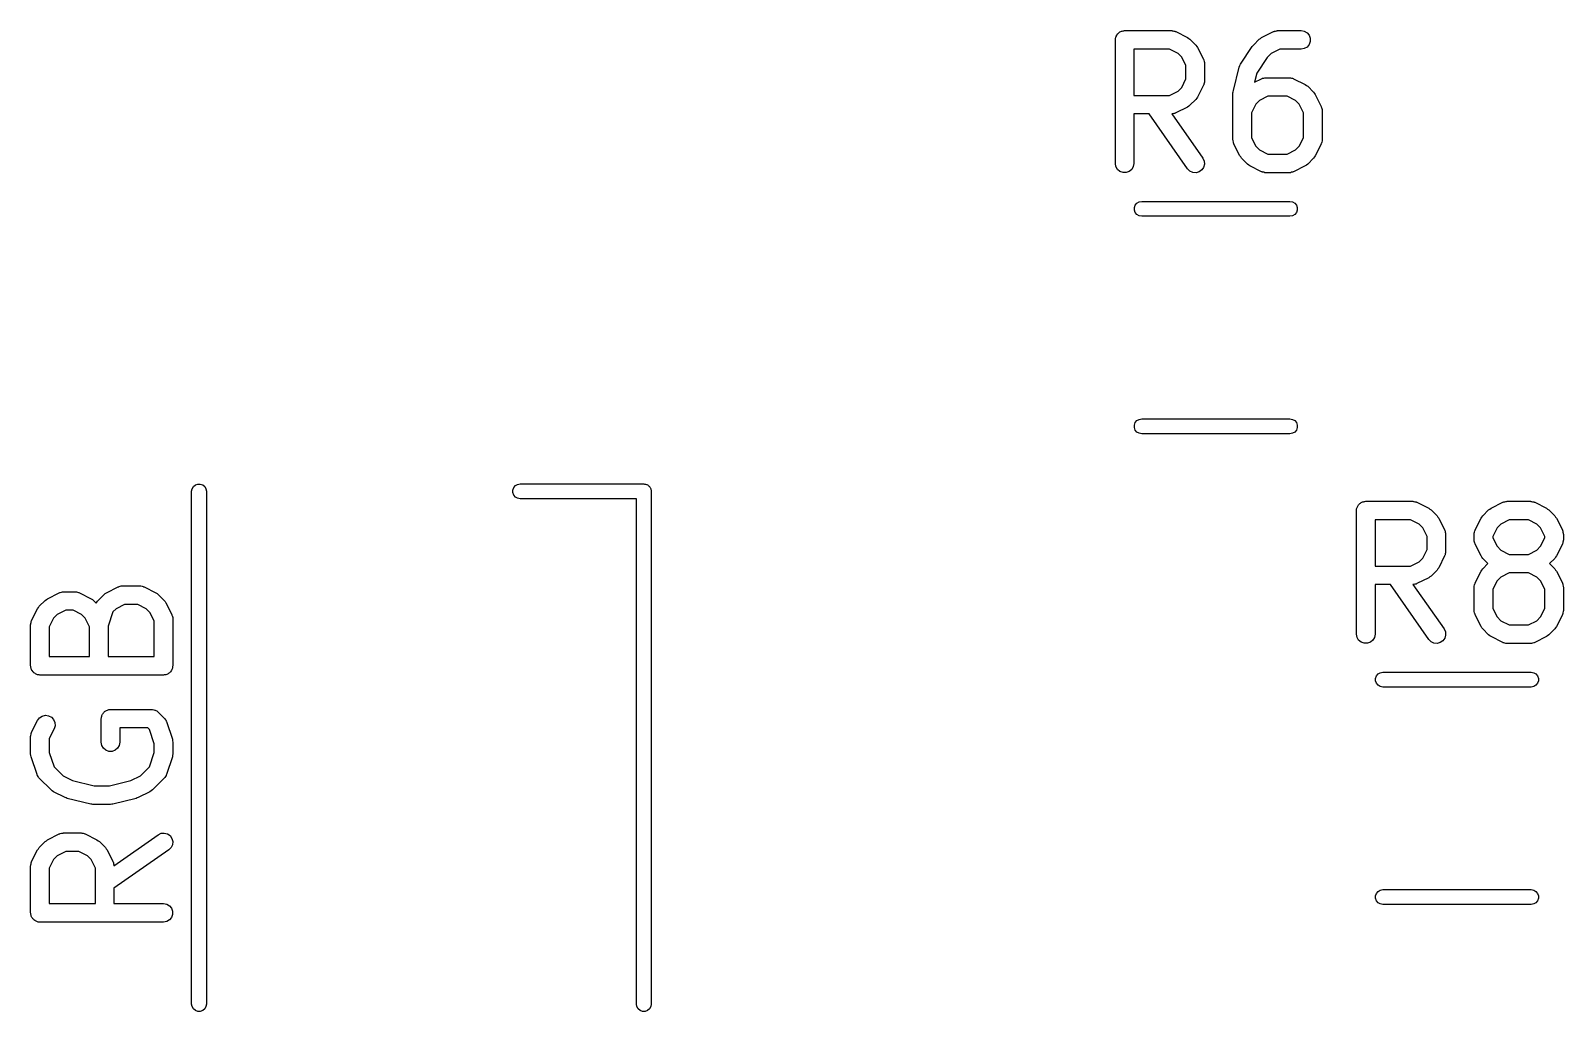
# Model space of a CAD drawing. Extents: x 10 to 287, y -200 to -10.
# Drawn here: x 121.55 to 133.96, y -106.96 to -99.02 of the extents above; entities that cross this region are included whole.
import ezdxf

# ---------------------------------------------------------------- set-up
doc = ezdxf.new("R2010")
doc.units = 0
doc.header["$MEASUREMENT"] = 0
doc.layers.add('BLACK', color=7, linetype='CONTINUOUS')

msp = doc.modelspace()

# ---------------------------------------------------------------- linework, layer by layer
at = {"layer": 'Black'}
for p, q in [((130.331, -99.0984), (130.332, -99.0919)), ((130.331, -100.098), (130.331, -99.0984)), ((130.332, -99.0854), (130.334, -99.0792)), ((130.332, -99.0919), (130.332, -99.0854)), ((130.334, -99.0792), (130.335, -99.0727)), ((130.335, -99.0727), (130.339, -99.067)), ((130.339, -99.067), (130.341, -99.0609)), ((130.341, -99.0609), (130.345, -99.0559)), ((130.345, -99.0559), (130.348, -99.0502)), ((130.348, -99.0502), (130.353, -99.046)), ((130.353, -99.046), (130.358, -99.0409)), ((130.358, -99.0409), (130.363, -99.0376)), ((130.363, -99.0376), (130.368, -99.0334)), ((130.368, -99.0334), (130.375, -99.0312)), ((130.375, -99.0312), (130.38, -99.0279)), ((130.38, -99.0279), (130.387, -99.0268)), ((130.387, -99.0268), (130.393, -99.0245)), ((130.393, -99.0245), (130.399, -99.0245)), ((130.399, -99.0245), (130.406, -99.0234)), ((130.406, -99.0234), (130.787, -99.0234)), ((130.787, -99.0234), (130.791, -99.0241)), ((130.791, -99.0241), (130.795, -99.0239)), ((130.795, -99.0239), (130.804, -99.0264)), ((130.804, -99.0264), (130.813, -99.0279)), ((130.813, -99.0279), (130.816, -99.0301)), ((130.816, -99.0301), (130.82, -99.0313)), ((130.82, -99.0313), (130.916, -99.0789)), ((130.916, -99.0789), (130.925, -99.0861)), ((130.925, -99.0861), (130.935, -99.093)), ((130.935, -99.093), (130.983, -99.1406)), ((131.448, -99.1406), (131.496, -99.093)), ((131.496, -99.093), (131.506, -99.0861)), ((131.506, -99.0861), (131.515, -99.0789)), ((131.515, -99.0789), (131.61, -99.0313)), ((131.61, -99.0313), (131.615, -99.0301)), ((131.615, -99.0301), (131.618, -99.0279)), ((131.618, -99.0279), (131.627, -99.0264)), ((131.627, -99.0264), (131.635, -99.0239)), ((131.635, -99.0239), (131.64, -99.0241)), ((131.64, -99.0241), (131.644, -99.0234)), ((131.644, -99.0234), (131.834, -99.0234)), ((131.834, -99.0234), (131.86, -99.0279)), ((131.86, -99.0279), (131.883, -99.0409)), ((131.883, -99.0409), (131.899, -99.0609)), ((131.899, -99.0609), (131.908, -99.0854)), ((131.908, -99.1114), (131.899, -99.1359)), ((131.908, -99.0854), (131.908, -99.1114)), ((130.481, -99.1734), (130.481, -99.5472)), ((130.769, -99.1734), (130.481, -99.1734)), ((130.838, -99.2076), (130.769, -99.1734)), ((130.868, -99.238), (130.838, -99.2076)), ((130.902, -99.3066), (130.868, -99.238)), ((130.983, -99.1406), (130.99, -99.1504)), ((130.99, -99.1504), (130.997, -99.1601)), ((130.997, -99.1601), (131.044, -99.2553)), ((131.344, -99.2949), (131.439, -99.152)), ((131.439, -99.152), (131.444, -99.1467)), ((131.444, -99.1467), (131.448, -99.1406)), ((131.559, -99.2414), (131.476, -99.3673)), ((131.593, -99.2076), (131.559, -99.2414)), ((131.662, -99.1734), (131.593, -99.2076)), ((131.834, -99.1734), (131.662, -99.1734)), ((131.86, -99.1689), (131.834, -99.1734)), ((131.883, -99.1558), (131.86, -99.1689)), ((131.899, -99.1359), (131.883, -99.1558)), ((130.902, -99.414), (130.902, -99.3066)), ((131.044, -99.2553), (131.046, -99.2595)), ((131.046, -99.2595), (131.048, -99.2632)), ((131.048, -99.2632), (131.049, -99.2719)), ((131.049, -99.2719), (131.052, -99.2803)), ((131.052, -99.2803), (131.052, -99.2846)), ((131.052, -99.2846), (131.052, -99.2889)), ((131.052, -99.2889), (131.052, -99.4317)), ((131.286, -99.5088), (131.333, -99.3183)), ((131.333, -99.3183), (131.338, -99.3067)), ((131.338, -99.3067), (131.344, -99.2949)), ((131.476, -99.3673), (131.457, -99.4414)), ((130.838, -99.5129), (130.868, -99.4825)), ((130.868, -99.4825), (130.902, -99.414)), ((131.044, -99.4653), (130.997, -99.5605)), ((131.046, -99.4611), (131.044, -99.4653)), ((131.048, -99.4574), (131.046, -99.4611)), ((131.049, -99.4487), (131.048, -99.4574)), ((131.052, -99.4403), (131.049, -99.4487)), ((131.052, -99.4317), (131.052, -99.436)), ((131.052, -99.436), (131.052, -99.4403)), ((131.457, -99.4414), (131.515, -99.4123)), ((131.515, -99.4123), (131.519, -99.411)), ((131.519, -99.411), (131.523, -99.4089)), ((131.523, -99.4089), (131.532, -99.4073)), ((131.532, -99.4073), (131.54, -99.4048)), ((131.54, -99.4048), (131.545, -99.4051)), ((131.545, -99.4051), (131.549, -99.4043)), ((131.549, -99.4043), (131.739, -99.4043)), ((131.739, -99.4043), (131.743, -99.4051)), ((131.743, -99.4051), (131.748, -99.4048)), ((131.748, -99.4048), (131.756, -99.4073)), ((131.756, -99.4073), (131.765, -99.4089)), ((131.765, -99.4089), (131.769, -99.411)), ((131.769, -99.411), (131.773, -99.4123)), ((131.773, -99.4123), (131.868, -99.4599)), ((131.868, -99.4599), (131.878, -99.467)), ((131.878, -99.467), (131.888, -99.4739)), ((131.888, -99.4739), (131.935, -99.5215)), ((130.481, -99.5472), (130.769, -99.5472)), ((130.769, -99.5472), (130.838, -99.5129)), ((130.983, -99.58), (130.935, -99.6276)), ((130.99, -99.5702), (130.983, -99.58)), ((130.997, -99.5605), (130.99, -99.5702)), ((131.283, -99.527), (131.285, -99.5179)), ((131.283, -99.9079), (131.283, -99.527)), ((131.285, -99.5179), (131.286, -99.5088)), ((131.468, -99.619), (131.433, -99.6875)), ((131.498, -99.5886), (131.468, -99.619)), ((131.566, -99.5543), (131.498, -99.5886)), ((131.722, -99.5543), (131.566, -99.5543)), ((131.79, -99.5886), (131.722, -99.5543)), ((131.82, -99.619), (131.79, -99.5886)), ((131.855, -99.6875), (131.82, -99.619)), ((131.935, -99.5215), (131.942, -99.5314)), ((131.942, -99.5314), (131.949, -99.541)), ((131.949, -99.541), (131.997, -99.6363)), ((130.605, -99.6972), (130.481, -99.6972)), ((130.481, -99.6972), (130.481, -100.098)), ((130.916, -100.141), (130.605, -99.6972)), ((130.791, -99.6964), (130.788, -99.697)), ((130.788, -99.697), (131.039, -100.055)), ((130.795, -99.6967), (130.791, -99.6964)), ((130.804, -99.6942), (130.795, -99.6967)), ((130.813, -99.6927), (130.804, -99.6942)), ((130.816, -99.6905), (130.813, -99.6927)), ((130.82, -99.6893), (130.816, -99.6905)), ((130.916, -99.6417), (130.82, -99.6893)), ((130.925, -99.6345), (130.916, -99.6417)), ((130.935, -99.6276), (130.925, -99.6345)), ((131.433, -99.6875), (131.433, -99.8902)), ((131.855, -99.8902), (131.855, -99.6875)), ((131.997, -99.6363), (131.998, -99.6404)), ((131.998, -99.6404), (132, -99.6442)), ((132, -99.6442), (132.002, -99.6528)), ((132.002, -99.6528), (132.004, -99.6612)), ((132.004, -99.6612), (132.004, -99.6656)), ((132.004, -99.6656), (132.005, -99.6698)), ((132.005, -99.6698), (132.005, -99.9079)), ((131.284, -99.9122), (131.283, -99.9079)), ((131.284, -99.9165), (131.284, -99.9122)), ((131.286, -99.9249), (131.284, -99.9165)), ((131.288, -99.9336), (131.286, -99.9249)), ((131.29, -99.9373), (131.288, -99.9336)), ((131.291, -99.9414), (131.29, -99.9373)), ((131.339, -100.037), (131.291, -99.9414)), ((131.433, -99.8902), (131.468, -99.9587)), ((131.468, -99.9587), (131.498, -99.9891)), ((131.498, -99.9891), (131.566, -100.023)), ((131.722, -100.023), (131.79, -99.9891)), ((131.79, -99.9891), (131.82, -99.9587)), ((131.82, -99.9587), (131.855, -99.8902)), ((131.997, -99.9414), (131.949, -100.037)), ((131.998, -99.9373), (131.997, -99.9414)), ((132, -99.9336), (131.998, -99.9373)), ((132.002, -99.9249), (132, -99.9336)), ((132.004, -99.9165), (132.002, -99.9249)), ((132.005, -99.9079), (132.004, -99.9122)), ((132.004, -99.9122), (132.004, -99.9165)), ((130.335, -100.124), (130.331, -100.098)), ((130.481, -100.098), (130.476, -100.124)), ((131.039, -100.055), (131.05, -100.079)), ((131.052, -100.105), (131.045, -100.13)), ((131.05, -100.079), (131.052, -100.105)), ((131.346, -100.046), (131.339, -100.037)), ((131.353, -100.056), (131.346, -100.046)), ((131.4, -100.104), (131.353, -100.056)), ((131.41, -100.111), (131.4, -100.104)), ((131.42, -100.118), (131.41, -100.111)), ((131.566, -100.023), (131.722, -100.023)), ((131.878, -100.111), (131.868, -100.118)), ((131.888, -100.104), (131.878, -100.111)), ((131.935, -100.056), (131.888, -100.104)), ((131.942, -100.046), (131.935, -100.056)), ((131.949, -100.037), (131.942, -100.046)), ((130.348, -100.147), (130.335, -100.124)), ((130.368, -100.163), (130.348, -100.147)), ((130.393, -100.172), (130.368, -100.163)), ((130.419, -100.172), (130.393, -100.172)), ((130.443, -100.163), (130.419, -100.172)), ((130.463, -100.147), (130.443, -100.163)), ((130.476, -100.124), (130.463, -100.147)), ((130.934, -100.16), (130.916, -100.141)), ((130.958, -100.171), (130.934, -100.16)), ((130.984, -100.173), (130.958, -100.171)), ((131.009, -100.166), (130.984, -100.173)), ((131.03, -100.151), (131.009, -100.166)), ((131.045, -100.13), (131.03, -100.151)), ((131.515, -100.165), (131.42, -100.118)), ((131.519, -100.167), (131.515, -100.165)), ((131.523, -100.169), (131.519, -100.167)), ((131.532, -100.17), (131.523, -100.169)), ((131.54, -100.173), (131.532, -100.17)), ((131.545, -100.173), (131.54, -100.173)), ((131.549, -100.173), (131.545, -100.173)), ((131.739, -100.173), (131.549, -100.173)), ((131.743, -100.173), (131.739, -100.173)), ((131.748, -100.173), (131.743, -100.173)), ((131.756, -100.17), (131.748, -100.173)), ((131.765, -100.169), (131.756, -100.17)), ((131.769, -100.167), (131.765, -100.169)), ((131.773, -100.165), (131.769, -100.167)), ((131.868, -100.118), (131.773, -100.165)), ((130.485, -100.456), (130.492, -100.436)), ((130.485, -100.476), (130.485, -100.456)), ((130.492, -100.496), (130.485, -100.476)), ((130.492, -100.436), (130.505, -100.42)), ((130.505, -100.42), (130.523, -100.41)), ((130.523, -100.41), (130.544, -100.406)), ((130.544, -100.406), (131.744, -100.406)), ((131.744, -100.406), (131.765, -100.41)), ((131.765, -100.41), (131.783, -100.42)), ((131.783, -100.42), (131.796, -100.436)), ((131.796, -100.436), (131.803, -100.456)), ((131.803, -100.476), (131.796, -100.496)), ((131.803, -100.456), (131.803, -100.476)), ((130.505, -100.512), (130.492, -100.496)), ((130.523, -100.522), (130.505, -100.512)), ((130.544, -100.526), (130.523, -100.522)), ((131.744, -100.526), (130.544, -100.526)), ((131.765, -100.522), (131.744, -100.526)), ((131.783, -100.512), (131.765, -100.522)), ((131.796, -100.496), (131.783, -100.512)), ((130.485, -102.216), (130.492, -102.196)), ((130.485, -102.236), (130.485, -102.216)), ((130.492, -102.196), (130.505, -102.18)), ((130.505, -102.18), (130.523, -102.17)), ((130.523, -102.17), (130.544, -102.166)), ((130.544, -102.166), (131.744, -102.166)), ((131.744, -102.166), (131.765, -102.17)), ((131.765, -102.17), (131.783, -102.18)), ((131.783, -102.18), (131.796, -102.196)), ((131.796, -102.196), (131.803, -102.216)), ((131.803, -102.216), (131.803, -102.236)), ((130.492, -102.256), (130.485, -102.236)), ((130.505, -102.272), (130.492, -102.256)), ((130.523, -102.282), (130.505, -102.272)), ((130.544, -102.286), (130.523, -102.282)), ((131.744, -102.286), (130.544, -102.286)), ((131.765, -102.282), (131.744, -102.286)), ((131.783, -102.272), (131.765, -102.282)), ((131.796, -102.256), (131.783, -102.272)), ((131.803, -102.236), (131.796, -102.256)), ((122.858, -102.731), (122.868, -102.713)), ((122.868, -102.713), (122.884, -102.7)), ((122.884, -102.7), (122.904, -102.693)), ((122.904, -102.693), (122.924, -102.693)), ((122.924, -102.693), (122.944, -102.7)), ((122.944, -102.7), (122.96, -102.713)), ((122.96, -102.713), (122.97, -102.731)), ((125.462, -102.722), (125.475, -102.706)), ((125.475, -102.706), (125.493, -102.696)), ((125.493, -102.696), (125.514, -102.692)), ((125.514, -102.692), (126.514, -102.692)), ((126.514, -102.692), (126.519, -102.693)), ((126.519, -102.693), (126.524, -102.693)), ((126.524, -102.693), (126.529, -102.695)), ((126.529, -102.695), (126.535, -102.696)), ((126.535, -102.696), (126.539, -102.698)), ((126.539, -102.698), (126.544, -102.7)), ((126.544, -102.7), (126.548, -102.703)), ((126.548, -102.703), (126.553, -102.706)), ((126.553, -102.706), (126.556, -102.71)), ((126.556, -102.71), (126.56, -102.713)), ((126.56, -102.713), (126.563, -102.718)), ((126.563, -102.718), (126.566, -102.722)), ((122.854, -102.752), (122.858, -102.731)), ((122.854, -106.902), (122.854, -102.752)), ((122.97, -102.731), (122.974, -102.752)), ((122.974, -102.752), (122.974, -106.902)), ((125.455, -102.742), (125.462, -102.722)), ((125.455, -102.762), (125.455, -102.742)), ((125.462, -102.782), (125.455, -102.762)), ((125.475, -102.798), (125.462, -102.782)), ((125.493, -102.808), (125.475, -102.798)), ((125.514, -102.812), (125.493, -102.808)), ((126.454, -102.812), (125.514, -102.812)), ((126.454, -106.902), (126.454, -102.812)), ((126.566, -102.722), (126.568, -102.727)), ((126.568, -102.727), (126.57, -102.731)), ((126.57, -102.731), (126.571, -102.737)), ((126.571, -102.737), (126.573, -102.742)), ((126.573, -102.742), (126.573, -102.747)), ((126.573, -102.747), (126.574, -102.752)), ((126.574, -102.752), (126.574, -106.902)), ((132.315, -102.848), (132.32, -102.843)), ((132.32, -102.843), (132.327, -102.841)), ((132.327, -102.841), (132.332, -102.838)), ((132.332, -102.838), (132.339, -102.837)), ((132.339, -102.837), (132.345, -102.835)), ((132.345, -102.835), (132.351, -102.835)), ((132.351, -102.835), (132.358, -102.833)), ((132.358, -102.833), (132.739, -102.833)), ((132.739, -102.833), (132.743, -102.834)), ((132.743, -102.834), (132.747, -102.834)), ((132.747, -102.834), (132.756, -102.836)), ((132.756, -102.836), (132.765, -102.838)), ((132.765, -102.838), (132.768, -102.84)), ((132.768, -102.84), (132.772, -102.841)), ((132.772, -102.841), (132.868, -102.889)), ((133.372, -102.889), (133.467, -102.841)), ((133.467, -102.841), (133.471, -102.84)), ((133.471, -102.84), (133.475, -102.838)), ((133.475, -102.838), (133.484, -102.836)), ((133.484, -102.836), (133.492, -102.834)), ((133.492, -102.834), (133.497, -102.834)), ((133.497, -102.834), (133.501, -102.833)), ((133.501, -102.833), (133.691, -102.833)), ((133.691, -102.833), (133.695, -102.834)), ((133.695, -102.834), (133.7, -102.834)), ((133.7, -102.834), (133.708, -102.836)), ((133.708, -102.836), (133.717, -102.838)), ((133.717, -102.838), (133.721, -102.84)), ((133.721, -102.84), (133.725, -102.841)), ((133.725, -102.841), (133.82, -102.889)), ((132.283, -102.908), (132.284, -102.902)), ((132.283, -103.908), (132.283, -102.908)), ((132.284, -102.895), (132.286, -102.889)), ((132.284, -102.902), (132.284, -102.895)), ((132.286, -102.889), (132.287, -102.883)), ((132.287, -102.883), (132.291, -102.877)), ((132.291, -102.877), (132.293, -102.871)), ((132.293, -102.871), (132.297, -102.866)), ((132.297, -102.866), (132.3, -102.86)), ((132.3, -102.86), (132.305, -102.856)), ((132.305, -102.856), (132.31, -102.851)), ((132.31, -102.851), (132.315, -102.848)), ((132.868, -102.889), (132.877, -102.896)), ((132.877, -102.896), (132.887, -102.903)), ((132.887, -102.903), (132.935, -102.951)), ((132.935, -102.951), (132.942, -102.96)), ((132.942, -102.96), (132.949, -102.97)), ((133.291, -102.97), (133.298, -102.96)), ((133.298, -102.96), (133.305, -102.951)), ((133.305, -102.951), (133.352, -102.903)), ((133.352, -102.903), (133.362, -102.896)), ((133.362, -102.896), (133.372, -102.889)), ((133.82, -102.889), (133.83, -102.896)), ((133.83, -102.896), (133.84, -102.903)), ((133.84, -102.903), (133.887, -102.951)), ((133.887, -102.951), (133.894, -102.96)), ((133.894, -102.96), (133.901, -102.97)), ((132.433, -102.983), (132.433, -103.357)), ((132.721, -102.983), (132.433, -102.983)), ((132.79, -103.018), (132.721, -102.983)), ((132.82, -103.048), (132.79, -103.018)), ((132.854, -103.117), (132.82, -103.048)), ((132.949, -102.97), (132.996, -103.065)), ((132.996, -103.065), (132.998, -103.069)), ((132.998, -103.069), (133, -103.073)), ((133, -103.073), (133.001, -103.082)), ((133.001, -103.082), (133.004, -103.09)), ((133.004, -103.09), (133.004, -103.095)), ((133.236, -103.09), (133.238, -103.082)), ((133.236, -103.095), (133.236, -103.09)), ((133.238, -103.082), (133.24, -103.073)), ((133.24, -103.073), (133.242, -103.069)), ((133.242, -103.069), (133.243, -103.065)), ((133.243, -103.065), (133.291, -102.97)), ((133.42, -103.048), (133.385, -103.117)), ((133.45, -103.018), (133.42, -103.048)), ((133.518, -102.983), (133.45, -103.018)), ((133.674, -102.983), (133.518, -102.983)), ((133.742, -103.018), (133.674, -102.983)), ((133.772, -103.048), (133.742, -103.018)), ((133.807, -103.117), (133.772, -103.048)), ((133.901, -102.97), (133.949, -103.065)), ((133.949, -103.065), (133.95, -103.069)), ((133.95, -103.069), (133.952, -103.073)), ((133.952, -103.073), (133.954, -103.082)), ((133.954, -103.082), (133.956, -103.09)), ((133.956, -103.09), (133.956, -103.095)), ((132.854, -103.224), (132.854, -103.117)), ((133.004, -103.095), (133.004, -103.099)), ((133.004, -103.099), (133.004, -103.242)), ((133.235, -103.099), (133.236, -103.095)), ((133.235, -103.146), (133.235, -103.099)), ((133.236, -103.151), (133.235, -103.146)), ((133.236, -103.155), (133.236, -103.151)), ((133.238, -103.163), (133.236, -103.155)), ((133.24, -103.172), (133.238, -103.163)), ((133.242, -103.176), (133.24, -103.172)), ((133.243, -103.18), (133.242, -103.176)), ((133.291, -103.275), (133.243, -103.18)), ((133.385, -103.117), (133.385, -103.129)), ((133.385, -103.129), (133.42, -103.197)), ((133.42, -103.197), (133.45, -103.228)), ((133.742, -103.228), (133.772, -103.197)), ((133.772, -103.197), (133.807, -103.129)), ((133.807, -103.129), (133.807, -103.117)), ((133.949, -103.18), (133.901, -103.275)), ((133.95, -103.176), (133.949, -103.18)), ((133.952, -103.172), (133.95, -103.176)), ((133.954, -103.163), (133.952, -103.172)), ((133.956, -103.155), (133.954, -103.163)), ((133.956, -103.095), (133.957, -103.099)), ((133.957, -103.146), (133.956, -103.151)), ((133.956, -103.151), (133.956, -103.155)), ((133.957, -103.099), (133.957, -103.146)), ((132.721, -103.357), (132.79, -103.323)), ((132.79, -103.323), (132.82, -103.293)), ((132.82, -103.293), (132.854, -103.224)), ((132.996, -103.275), (132.949, -103.37)), ((132.998, -103.271), (132.996, -103.275)), ((133, -103.267), (132.998, -103.271)), ((133.001, -103.259), (133, -103.267)), ((133.004, -103.25), (133.001, -103.259)), ((133.004, -103.242), (133.004, -103.246)), ((133.004, -103.246), (133.004, -103.25)), ((133.298, -103.285), (133.291, -103.275)), ((133.305, -103.295), (133.298, -103.285)), ((133.347, -103.337), (133.305, -103.295)), ((133.305, -103.379), (133.347, -103.337)), ((133.45, -103.228), (133.518, -103.262)), ((133.518, -103.262), (133.674, -103.262)), ((133.674, -103.262), (133.742, -103.228)), ((133.887, -103.295), (133.845, -103.337)), ((133.845, -103.337), (133.887, -103.379)), ((133.894, -103.285), (133.887, -103.295)), ((133.901, -103.275), (133.894, -103.285)), ((132.433, -103.357), (132.721, -103.357)), ((132.868, -103.452), (132.772, -103.499)), ((132.877, -103.444), (132.868, -103.452)), ((132.887, -103.438), (132.877, -103.444)), ((132.935, -103.39), (132.887, -103.438)), ((132.942, -103.38), (132.935, -103.39)), ((132.949, -103.37), (132.942, -103.38)), ((133.243, -103.494), (133.291, -103.399)), ((133.291, -103.399), (133.298, -103.389)), ((133.298, -103.389), (133.305, -103.379)), ((133.45, -103.446), (133.42, -103.477)), ((133.518, -103.412), (133.45, -103.446)), ((133.674, -103.412), (133.518, -103.412)), ((133.742, -103.446), (133.674, -103.412)), ((133.772, -103.477), (133.742, -103.446)), ((133.887, -103.379), (133.894, -103.389)), ((133.894, -103.389), (133.901, -103.399)), ((133.901, -103.399), (133.949, -103.494)), ((121.688, -103.621), (121.783, -103.573)), ((121.783, -103.573), (121.787, -103.572)), ((121.787, -103.572), (121.791, -103.57)), ((121.791, -103.57), (121.8, -103.568)), ((121.8, -103.568), (121.808, -103.566)), ((121.808, -103.566), (121.813, -103.566)), ((121.813, -103.566), (121.817, -103.565)), ((121.817, -103.565), (121.912, -103.565)), ((121.912, -103.565), (121.916, -103.566)), ((121.916, -103.566), (121.921, -103.566)), ((121.921, -103.566), (121.929, -103.568)), ((121.929, -103.568), (121.938, -103.57)), ((121.938, -103.57), (121.941, -103.572)), ((121.941, -103.572), (121.946, -103.573)), ((121.946, -103.573), (122.041, -103.621)), ((122.097, -103.635), (122.145, -103.587)), ((122.145, -103.587), (122.155, -103.58)), ((122.155, -103.58), (122.164, -103.573)), ((122.164, -103.573), (122.26, -103.525)), ((122.26, -103.525), (122.264, -103.524)), ((122.264, -103.524), (122.267, -103.522)), ((122.267, -103.522), (122.276, -103.52)), ((122.276, -103.52), (122.284, -103.518)), ((122.284, -103.518), (122.289, -103.518)), ((122.289, -103.518), (122.293, -103.517)), ((122.293, -103.517), (122.436, -103.517)), ((122.436, -103.517), (122.44, -103.518)), ((122.44, -103.518), (122.444, -103.518)), ((122.444, -103.518), (122.453, -103.52)), ((122.453, -103.52), (122.462, -103.522)), ((122.462, -103.522), (122.465, -103.524)), ((122.465, -103.524), (122.469, -103.525)), ((122.469, -103.525), (122.565, -103.573)), ((122.565, -103.573), (122.574, -103.58)), ((122.574, -103.58), (122.584, -103.587)), ((122.584, -103.587), (122.632, -103.635)), ((132.557, -103.507), (132.433, -103.507)), ((132.433, -103.507), (132.433, -103.908)), ((132.868, -103.951), (132.557, -103.507)), ((132.743, -103.506), (132.74, -103.507)), ((132.74, -103.507), (132.991, -103.865)), ((132.747, -103.507), (132.743, -103.506)), ((132.756, -103.504), (132.747, -103.507)), ((132.765, -103.503), (132.756, -103.504)), ((132.768, -103.501), (132.765, -103.503)), ((132.772, -103.499), (132.768, -103.501)), ((133.235, -103.527), (133.236, -103.523)), ((133.235, -103.718), (133.235, -103.527)), ((133.236, -103.519), (133.238, -103.51)), ((133.236, -103.523), (133.236, -103.519)), ((133.238, -103.51), (133.24, -103.502)), ((133.24, -103.502), (133.242, -103.498)), ((133.242, -103.498), (133.243, -103.494)), ((133.42, -103.477), (133.385, -103.545)), ((133.385, -103.545), (133.385, -103.7)), ((133.807, -103.545), (133.772, -103.477)), ((133.807, -103.7), (133.807, -103.545)), ((133.949, -103.494), (133.95, -103.498)), ((133.95, -103.498), (133.952, -103.502)), ((133.952, -103.502), (133.954, -103.51)), ((133.954, -103.51), (133.956, -103.519)), ((133.956, -103.519), (133.956, -103.523)), ((133.956, -103.523), (133.957, -103.527)), ((133.957, -103.527), (133.957, -103.718)), ((121.559, -103.797), (121.607, -103.702)), ((121.607, -103.702), (121.614, -103.692)), ((121.614, -103.692), (121.621, -103.682)), ((121.621, -103.682), (121.669, -103.635)), ((121.669, -103.635), (121.678, -103.628)), ((121.678, -103.628), (121.688, -103.621)), ((122.041, -103.621), (122.051, -103.628)), ((122.051, -103.628), (122.06, -103.635)), ((122.06, -103.635), (122.082, -103.656)), ((122.082, -103.656), (122.087, -103.649)), ((122.082, -103.656), (122.082, -103.656)), ((122.087, -103.649), (122.091, -103.641)), ((122.091, -103.641), (122.095, -103.638)), ((122.095, -103.638), (122.097, -103.635)), ((122.242, -103.702), (122.216, -103.728)), ((122.311, -103.667), (122.242, -103.702)), ((122.418, -103.667), (122.311, -103.667)), ((122.487, -103.702), (122.418, -103.667)), ((122.517, -103.732), (122.487, -103.702)), ((122.632, -103.635), (122.639, -103.645)), ((122.639, -103.645), (122.646, -103.654)), ((122.646, -103.654), (122.693, -103.749)), ((133.385, -103.7), (133.42, -103.769)), ((133.772, -103.769), (133.807, -103.7)), ((121.551, -103.831), (121.552, -103.826)), ((121.551, -104.164), (121.551, -103.831)), ((121.552, -103.822), (121.554, -103.814)), ((121.552, -103.826), (121.552, -103.822)), ((121.554, -103.814), (121.556, -103.805)), ((121.556, -103.805), (121.558, -103.801)), ((121.558, -103.801), (121.559, -103.797)), ((121.736, -103.78), (121.701, -103.848)), ((121.766, -103.749), (121.736, -103.78)), ((121.835, -103.715), (121.766, -103.749)), ((121.894, -103.715), (121.835, -103.715)), ((121.963, -103.749), (121.894, -103.715)), ((121.993, -103.78), (121.963, -103.749)), ((122.028, -103.848), (121.993, -103.78)), ((122.216, -103.728), (122.178, -103.843)), ((122.551, -103.801), (122.517, -103.732)), ((122.551, -104.089), (122.551, -103.801)), ((122.693, -103.749), (122.695, -103.754)), ((122.695, -103.754), (122.697, -103.757)), ((122.697, -103.757), (122.698, -103.766)), ((122.698, -103.766), (122.701, -103.774)), ((122.701, -103.774), (122.701, -103.779)), ((122.701, -103.779), (122.701, -103.783)), ((122.701, -103.783), (122.701, -104.164)), ((133.236, -103.722), (133.235, -103.718)), ((133.236, -103.726), (133.236, -103.722)), ((133.238, -103.735), (133.236, -103.726)), ((133.24, -103.744), (133.238, -103.735)), ((133.242, -103.747), (133.24, -103.744)), ((133.243, -103.751), (133.242, -103.747)), ((133.291, -103.847), (133.243, -103.751)), ((133.42, -103.769), (133.45, -103.799)), ((133.45, -103.799), (133.518, -103.833)), ((133.518, -103.833), (133.674, -103.833)), ((133.674, -103.833), (133.742, -103.799)), ((133.742, -103.799), (133.772, -103.769)), ((133.949, -103.751), (133.901, -103.847)), ((133.95, -103.747), (133.949, -103.751)), ((133.952, -103.744), (133.95, -103.747)), ((133.954, -103.735), (133.952, -103.744)), ((133.956, -103.726), (133.954, -103.735)), ((133.957, -103.718), (133.956, -103.722)), ((133.956, -103.722), (133.956, -103.726)), ((121.701, -103.848), (121.701, -104.089)), ((122.028, -104.089), (122.028, -103.848)), ((122.178, -103.843), (122.178, -104.089)), ((132.287, -103.934), (132.283, -103.908)), ((132.3, -103.957), (132.287, -103.934)), ((132.32, -103.973), (132.3, -103.957)), ((132.415, -103.957), (132.395, -103.973)), ((132.428, -103.934), (132.415, -103.957)), ((132.433, -103.908), (132.428, -103.934)), ((132.886, -103.97), (132.868, -103.951)), ((132.982, -103.961), (132.961, -103.976)), ((132.997, -103.94), (132.982, -103.961)), ((132.991, -103.865), (133.002, -103.889)), ((133.004, -103.915), (132.997, -103.94)), ((133.002, -103.889), (133.004, -103.915)), ((133.298, -103.856), (133.291, -103.847)), ((133.305, -103.866), (133.298, -103.856)), ((133.352, -103.914), (133.305, -103.866)), ((133.362, -103.921), (133.352, -103.914)), ((133.372, -103.928), (133.362, -103.921)), ((133.467, -103.975), (133.372, -103.928)), ((133.82, -103.928), (133.725, -103.975)), ((133.83, -103.921), (133.82, -103.928)), ((133.84, -103.914), (133.83, -103.921)), ((133.887, -103.866), (133.84, -103.914)), ((133.894, -103.856), (133.887, -103.866)), ((133.901, -103.847), (133.894, -103.856)), ((132.345, -103.982), (132.32, -103.973)), ((132.371, -103.982), (132.345, -103.982)), ((132.395, -103.973), (132.371, -103.982)), ((132.91, -103.981), (132.886, -103.97)), ((132.936, -103.983), (132.91, -103.981)), ((132.961, -103.976), (132.936, -103.983)), ((133.471, -103.977), (133.467, -103.975)), ((133.475, -103.979), (133.471, -103.977)), ((133.484, -103.98), (133.475, -103.979)), ((133.492, -103.983), (133.484, -103.98)), ((133.497, -103.983), (133.492, -103.983)), ((133.501, -103.983), (133.497, -103.983)), ((133.691, -103.983), (133.501, -103.983)), ((133.695, -103.983), (133.691, -103.983)), ((133.7, -103.983), (133.695, -103.983)), ((133.708, -103.98), (133.7, -103.983)), ((133.717, -103.979), (133.708, -103.98)), ((133.721, -103.977), (133.717, -103.979)), ((133.725, -103.975), (133.721, -103.977)), ((121.553, -104.17), (121.551, -104.164)), ((121.553, -104.177), (121.553, -104.17)), ((121.555, -104.183), (121.553, -104.177)), ((121.556, -104.19), (121.555, -104.183)), ((121.559, -104.195), (121.556, -104.19)), ((121.561, -104.201), (121.559, -104.195)), ((121.566, -104.206), (121.561, -104.201)), ((121.569, -104.212), (121.566, -104.206)), ((121.701, -104.089), (122.028, -104.089)), ((122.178, -104.089), (122.551, -104.089)), ((122.687, -104.206), (122.684, -104.212)), ((122.691, -104.201), (122.687, -104.206)), ((122.694, -104.195), (122.691, -104.201)), ((122.697, -104.19), (122.694, -104.195)), ((122.698, -104.183), (122.697, -104.19)), ((122.7, -104.177), (122.698, -104.183)), ((122.701, -104.164), (122.7, -104.17)), ((122.7, -104.17), (122.7, -104.177)), ((121.574, -104.216), (121.569, -104.212)), ((121.578, -104.221), (121.574, -104.216)), ((121.584, -104.225), (121.578, -104.221)), ((121.589, -104.229), (121.584, -104.225)), ((121.595, -104.231), (121.589, -104.229)), ((121.601, -104.234), (121.595, -104.231)), ((121.607, -104.236), (121.601, -104.234)), ((121.613, -104.238), (121.607, -104.236)), ((121.62, -104.238), (121.613, -104.238)), ((121.626, -104.239), (121.62, -104.238)), ((122.626, -104.239), (121.626, -104.239)), ((122.633, -104.238), (122.626, -104.239)), ((122.639, -104.238), (122.633, -104.238)), ((122.646, -104.236), (122.639, -104.238)), ((122.652, -104.234), (122.646, -104.236)), ((122.658, -104.231), (122.652, -104.234)), ((122.664, -104.229), (122.658, -104.231)), ((122.669, -104.225), (122.664, -104.229)), ((122.675, -104.221), (122.669, -104.225)), ((122.679, -104.216), (122.675, -104.221)), ((122.684, -104.212), (122.679, -104.216)), ((132.437, -104.266), (132.444, -104.246)), ((132.437, -104.286), (132.437, -104.266)), ((132.444, -104.306), (132.437, -104.286)), ((132.444, -104.246), (132.457, -104.23)), ((132.457, -104.322), (132.444, -104.306)), ((132.457, -104.23), (132.475, -104.22)), ((132.475, -104.332), (132.457, -104.322)), ((132.475, -104.22), (132.496, -104.216)), ((132.496, -104.336), (132.475, -104.332)), ((132.496, -104.216), (133.696, -104.216)), ((133.696, -104.216), (133.717, -104.22)), ((133.717, -104.332), (133.696, -104.336)), ((133.717, -104.22), (133.735, -104.23)), ((133.735, -104.322), (133.717, -104.332)), ((133.735, -104.23), (133.748, -104.246)), ((133.748, -104.306), (133.735, -104.322)), ((133.748, -104.246), (133.755, -104.266)), ((133.755, -104.286), (133.748, -104.306)), ((133.755, -104.266), (133.755, -104.286)), ((133.696, -104.336), (132.496, -104.336)), ((121.622, -104.586), (121.644, -104.571)), ((121.644, -104.571), (121.67, -104.565)), ((121.67, -104.565), (121.695, -104.568)), ((121.695, -104.568), (121.719, -104.58)), ((121.719, -104.58), (121.737, -104.599)), ((122.124, -104.579), (122.126, -104.573)), ((122.124, -104.586), (122.124, -104.579)), ((122.126, -104.573), (122.127, -104.567)), ((122.127, -104.567), (122.131, -104.561)), ((122.131, -104.561), (122.133, -104.555)), ((122.133, -104.555), (122.137, -104.55)), ((122.137, -104.55), (122.14, -104.544)), ((122.14, -104.544), (122.145, -104.54)), ((122.145, -104.54), (122.15, -104.535)), ((122.15, -104.535), (122.155, -104.532)), ((122.155, -104.532), (122.16, -104.528)), ((122.16, -104.528), (122.166, -104.525)), ((122.166, -104.525), (122.172, -104.522)), ((122.172, -104.522), (122.179, -104.521)), ((122.179, -104.521), (122.185, -104.519)), ((122.185, -104.519), (122.191, -104.519)), ((122.191, -104.519), (122.198, -104.517)), ((122.198, -104.517), (122.531, -104.517)), ((122.531, -104.517), (122.534, -104.518)), ((122.534, -104.518), (122.538, -104.518)), ((122.538, -104.518), (122.547, -104.52)), ((122.547, -104.52), (122.557, -104.522)), ((122.557, -104.522), (122.56, -104.524)), ((122.56, -104.524), (122.563, -104.525)), ((122.563, -104.525), (122.571, -104.53)), ((122.571, -104.53), (122.579, -104.535)), ((122.579, -104.535), (122.581, -104.538)), ((122.581, -104.538), (122.584, -104.539)), ((122.584, -104.539), (122.632, -104.587)), ((121.556, -104.71), (121.558, -104.706)), ((121.558, -104.706), (121.559, -104.702)), ((121.559, -104.702), (121.607, -104.607)), ((121.607, -104.607), (121.622, -104.586)), ((121.741, -104.674), (121.701, -104.753)), ((121.737, -104.599), (121.747, -104.623)), ((121.749, -104.649), (121.741, -104.674)), ((121.747, -104.623), (121.749, -104.649)), ((122.123, -104.592), (122.124, -104.586)), ((122.123, -104.783), (122.123, -104.592)), ((122.5, -104.667), (122.273, -104.667)), ((122.273, -104.667), (122.273, -104.783)), ((122.513, -104.681), (122.5, -104.667)), ((122.551, -104.795), (122.513, -104.681)), ((122.632, -104.587), (122.634, -104.591)), ((122.634, -104.591), (122.638, -104.593)), ((122.638, -104.593), (122.642, -104.601)), ((122.642, -104.601), (122.647, -104.608)), ((122.647, -104.608), (122.648, -104.613)), ((122.648, -104.613), (122.65, -104.616)), ((122.65, -104.616), (122.698, -104.759)), ((121.551, -104.735), (121.552, -104.731)), ((121.551, -104.878), (121.551, -104.735)), ((121.552, -104.727), (121.554, -104.718)), ((121.552, -104.731), (121.552, -104.727)), ((121.554, -104.718), (121.556, -104.71)), ((121.701, -104.753), (121.701, -104.866)), ((122.127, -104.809), (122.123, -104.783)), ((122.14, -104.831), (122.127, -104.809)), ((122.268, -104.809), (122.255, -104.831)), ((122.273, -104.783), (122.268, -104.809)), ((122.551, -104.866), (122.551, -104.795)), ((122.698, -104.759), (122.699, -104.771)), ((122.699, -104.771), (122.701, -104.783)), ((122.701, -104.783), (122.701, -104.878)), ((121.553, -104.89), (121.551, -104.878)), ((121.555, -104.902), (121.553, -104.89)), ((121.603, -105.045), (121.555, -104.902)), ((121.701, -104.866), (121.74, -104.981)), ((122.16, -104.848), (122.14, -104.831)), ((122.185, -104.857), (122.16, -104.848)), ((122.211, -104.857), (122.185, -104.857)), ((122.235, -104.848), (122.211, -104.857)), ((122.255, -104.831), (122.235, -104.848)), ((122.513, -104.981), (122.551, -104.866)), ((122.698, -104.902), (122.65, -105.045)), ((122.699, -104.89), (122.698, -104.902)), ((122.701, -104.878), (122.699, -104.89)), ((121.605, -105.049), (121.603, -105.045)), ((121.606, -105.053), (121.605, -105.049)), ((121.611, -105.06), (121.606, -105.053)), ((121.615, -105.068), (121.611, -105.06)), ((121.618, -105.071), (121.615, -105.068)), ((121.621, -105.074), (121.618, -105.071)), ((121.716, -105.169), (121.621, -105.074)), ((121.74, -104.981), (121.814, -105.055)), ((121.814, -105.055), (121.891, -105.093)), ((122.362, -105.093), (122.439, -105.055)), ((122.439, -105.055), (122.513, -104.981)), ((122.632, -105.074), (122.537, -105.169)), ((122.634, -105.071), (122.632, -105.074)), ((122.638, -105.068), (122.634, -105.071)), ((122.642, -105.06), (122.638, -105.068)), ((122.647, -105.053), (122.642, -105.06)), ((122.648, -105.049), (122.647, -105.053)), ((122.65, -105.045), (122.648, -105.049)), ((121.726, -105.176), (121.716, -105.169)), ((121.736, -105.183), (121.726, -105.176)), ((121.831, -105.231), (121.736, -105.183)), ((121.891, -105.093), (122.064, -105.137)), ((122.064, -105.137), (122.189, -105.137)), ((122.189, -105.137), (122.362, -105.093)), ((122.517, -105.183), (122.422, -105.231)), ((122.527, -105.176), (122.517, -105.183)), ((122.537, -105.169), (122.527, -105.176)), ((121.839, -105.233), (121.831, -105.231)), ((121.846, -105.237), (121.839, -105.233)), ((122.037, -105.284), (121.846, -105.237)), ((122.046, -105.285), (122.037, -105.284)), ((122.055, -105.287), (122.046, -105.285)), ((122.198, -105.287), (122.055, -105.287)), ((122.207, -105.285), (122.198, -105.287)), ((122.216, -105.284), (122.207, -105.285)), ((122.406, -105.237), (122.216, -105.284)), ((122.414, -105.233), (122.406, -105.237)), ((122.422, -105.231), (122.414, -105.233)), ((121.678, -105.58), (121.688, -105.573)), ((121.688, -105.573), (121.783, -105.525)), ((121.783, -105.525), (121.787, -105.524)), ((121.787, -105.524), (121.791, -105.522)), ((121.791, -105.522), (121.8, -105.52)), ((121.8, -105.52), (121.808, -105.518)), ((121.808, -105.518), (121.813, -105.518)), ((121.813, -105.518), (121.817, -105.517)), ((121.817, -105.517), (121.96, -105.517)), ((121.96, -105.517), (121.964, -105.518)), ((121.964, -105.518), (121.968, -105.518)), ((121.968, -105.518), (121.977, -105.52)), ((121.977, -105.52), (121.985, -105.522)), ((121.985, -105.522), (121.989, -105.524)), ((121.989, -105.524), (121.993, -105.525)), ((121.993, -105.525), (122.088, -105.573)), ((122.088, -105.573), (122.098, -105.58)), ((122.225, -105.782), (122.583, -105.531)), ((122.583, -105.531), (122.607, -105.52)), ((122.607, -105.52), (122.633, -105.518)), ((122.633, -105.518), (122.658, -105.525)), ((122.658, -105.525), (122.679, -105.539)), ((122.679, -105.539), (122.694, -105.561)), ((122.694, -105.561), (122.701, -105.586)), ((121.559, -105.749), (121.607, -105.654)), ((121.607, -105.654), (121.614, -105.645)), ((121.614, -105.645), (121.621, -105.635)), ((121.621, -105.635), (121.669, -105.587)), ((121.669, -105.587), (121.678, -105.58)), ((121.835, -105.667), (121.766, -105.702)), ((121.942, -105.667), (121.835, -105.667)), ((122.011, -105.702), (121.942, -105.667)), ((122.098, -105.58), (122.108, -105.587)), ((122.108, -105.587), (122.156, -105.635)), ((122.156, -105.635), (122.162, -105.645)), ((122.162, -105.645), (122.17, -105.654)), ((122.17, -105.654), (122.217, -105.749)), ((122.669, -105.654), (122.225, -105.965)), ((122.688, -105.636), (122.669, -105.654)), ((122.699, -105.612), (122.688, -105.636)), ((122.701, -105.586), (122.699, -105.612)), ((121.551, -105.783), (121.552, -105.779)), ((121.551, -106.164), (121.551, -105.783)), ((121.552, -105.774), (121.554, -105.766)), ((121.552, -105.779), (121.552, -105.774)), ((121.554, -105.766), (121.556, -105.757)), ((121.556, -105.757), (121.558, -105.754)), ((121.558, -105.754), (121.559, -105.749)), ((121.736, -105.732), (121.701, -105.801)), ((121.701, -105.801), (121.701, -106.089)), ((121.766, -105.702), (121.736, -105.732)), ((122.041, -105.732), (122.011, -105.702)), ((122.075, -105.801), (122.041, -105.732)), ((122.075, -106.089), (122.075, -105.801)), ((122.217, -105.749), (122.219, -105.754)), ((122.219, -105.754), (122.221, -105.757)), ((122.221, -105.757), (122.222, -105.766)), ((122.222, -105.766), (122.225, -105.774)), ((122.225, -105.774), (122.224, -105.779)), ((122.224, -105.779), (122.225, -105.782)), ((122.225, -105.965), (122.225, -106.089)), ((132.437, -106.026), (132.444, -106.006)), ((132.437, -106.046), (132.437, -106.026)), ((132.444, -106.066), (132.437, -106.046)), ((132.444, -106.006), (132.457, -105.99)), ((132.457, -106.082), (132.444, -106.066)), ((132.457, -105.99), (132.475, -105.98)), ((132.475, -105.98), (132.496, -105.976)), ((132.496, -105.976), (133.696, -105.976)), ((133.696, -105.976), (133.717, -105.98)), ((133.717, -105.98), (133.735, -105.99)), ((133.735, -105.99), (133.748, -106.006)), ((133.748, -106.066), (133.735, -106.082)), ((133.748, -106.006), (133.755, -106.026)), ((133.755, -106.046), (133.748, -106.066)), ((133.755, -106.026), (133.755, -106.046)), ((121.553, -106.17), (121.551, -106.164)), ((121.553, -106.177), (121.553, -106.17)), ((121.555, -106.183), (121.553, -106.177)), ((121.556, -106.19), (121.555, -106.183)), ((121.559, -106.195), (121.556, -106.19)), ((121.561, -106.201), (121.559, -106.195)), ((121.701, -106.089), (122.075, -106.089)), ((122.225, -106.089), (122.626, -106.089)), ((122.626, -106.089), (122.652, -106.093)), ((122.652, -106.093), (122.675, -106.106)), ((122.675, -106.106), (122.691, -106.126)), ((122.691, -106.126), (122.7, -106.151)), ((122.7, -106.177), (122.691, -106.201)), ((122.7, -106.151), (122.7, -106.177)), ((132.475, -106.092), (132.457, -106.082)), ((132.496, -106.096), (132.475, -106.092)), ((133.696, -106.096), (132.496, -106.096)), ((133.717, -106.092), (133.696, -106.096)), ((133.735, -106.082), (133.717, -106.092)), ((121.566, -106.206), (121.561, -106.201)), ((121.569, -106.212), (121.566, -106.206)), ((121.574, -106.216), (121.569, -106.212)), ((121.578, -106.221), (121.574, -106.216)), ((121.584, -106.225), (121.578, -106.221)), ((121.589, -106.229), (121.584, -106.225)), ((121.595, -106.231), (121.589, -106.229)), ((121.601, -106.234), (121.595, -106.231)), ((121.607, -106.236), (121.601, -106.234)), ((121.613, -106.238), (121.607, -106.236)), ((121.62, -106.238), (121.613, -106.238)), ((121.626, -106.239), (121.62, -106.238)), ((122.626, -106.239), (121.626, -106.239)), ((122.652, -106.234), (122.626, -106.239)), ((122.675, -106.221), (122.652, -106.234)), ((122.691, -106.201), (122.675, -106.221)), ((122.858, -106.923), (122.854, -106.902)), ((122.868, -106.941), (122.858, -106.923)), ((122.97, -106.923), (122.96, -106.941)), ((122.974, -106.902), (122.97, -106.923)), ((126.458, -106.923), (126.454, -106.902)), ((126.468, -106.941), (126.458, -106.923)), ((126.57, -106.923), (126.56, -106.941)), ((126.574, -106.902), (126.57, -106.923)), ((122.884, -106.954), (122.868, -106.941)), ((122.904, -106.961), (122.884, -106.954)), ((122.924, -106.961), (122.904, -106.961)), ((122.944, -106.954), (122.924, -106.961)), ((122.96, -106.941), (122.944, -106.954)), ((126.484, -106.954), (126.468, -106.941)), ((126.504, -106.961), (126.484, -106.954)), ((126.524, -106.961), (126.504, -106.961)), ((126.544, -106.954), (126.524, -106.961)), ((126.56, -106.941), (126.544, -106.954))]:
    msp.add_line(p, q, dxfattribs=at)

doc.saveas('drawing.dxf')
